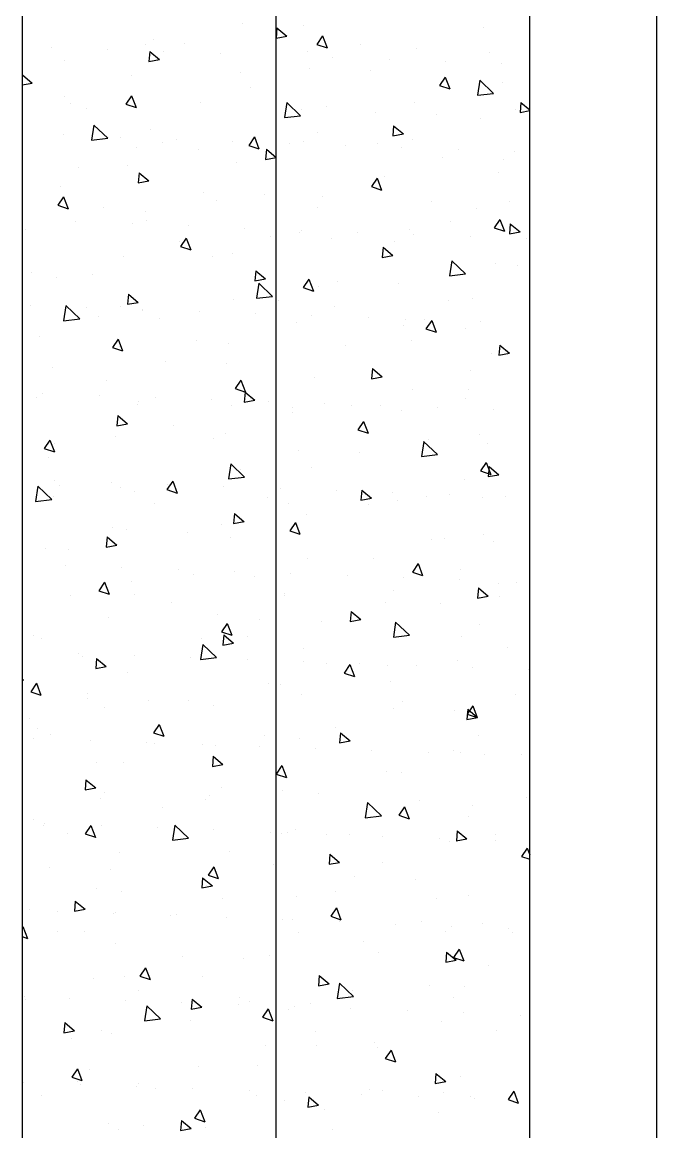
# Model space of a CAD drawing. Header units: millimetres. Extents: x 331487 to 517269, y 198509 to 399936.
# Drawn here: x 438084 to 438459, y 327392 to 328048 of the extents above; entities that cross this region are included whole.
import ezdxf

# ---------------------------------------------------------------- set-up
doc = ezdxf.new("R2010")
doc.units = ezdxf.units.MM
doc.header["$MEASUREMENT"] = 0
doc.layers.add('COLUMN', color=6, linetype='Continuous')
doc.layers.add('FOOTING', color=5, linetype='Continuous')

msp = doc.modelspace()

# ---------------------------------------------------------------- linework, layer by layer
at = {"layer": 'COLUMN'}
for p, q in [((438084.35, 329313.51), (438084.35, 326783.51)), ((438384.35, 326783.51), (438384.35, 329313.51))]:
    msp.add_line(p, q, dxfattribs=at)
at = {"layer": 'COLUMN', "color": 2, "linetype": 'Continuous'}
for p, q in [((438214.42, 328046.97), (438214.42, 328046.97)), ((438250.57, 328045.7), (438250.57, 328045.7)), ((438234.9, 328044.35), (438234.37, 328038.37)), ((438234.37, 328038.37), (438240.64, 328039.53)), ((438234.9, 328044.35), (438240.64, 328039.53)), ((438261.8, 328039.6), (438258.45, 328034.63)), ((438261.8, 328039.6), (438264.49, 328032.6)), ((438357.14, 328044.37), (438357.14, 328044.37)), ((438101.41, 328033.06), (438101.41, 328033.06)), ((438134.7, 328031.84), (438134.7, 328031.84)), ((438157.48, 328034.8), (438157.48, 328034.8)), ((438162.2, 328037.43), (438162.2, 328037.43)), ((438179.97, 328035.41), (438179.97, 328035.41)), ((438258.44, 328034.63), (438264.49, 328032.6)), ((438284.11, 328034.51), (438284.11, 328034.51)), ((438317.49, 328031.97), (438317.49, 328031.97)), ((438159.68, 328030.47), (438159.15, 328024.5)), ((438159.15, 328024.5), (438165.42, 328025.65)), ((438159.68, 328030.47), (438165.42, 328025.65)), ((438167.99, 328030.62), (438167.99, 328030.62)), ((438201.28, 328029.41), (438201.28, 328029.41)), ((438234.57, 328028.19), (438234.57, 328028.19)), ((438252.95, 328030.36), (438252.95, 328030.36)), ((438267.86, 328026.98), (438267.86, 328026.98)), ((438301.15, 328025.76), (438301.15, 328025.76)), ((438360.58, 328029.93), (438360.58, 328029.93)), ((438109.4, 328024.87), (438109.4, 328024.87)), ((438253.87, 328020.67), (438253.87, 328020.67)), ((438290.01, 328019.39), (438290.01, 328019.39)), ((438334.43, 328024.54), (438334.43, 328024.54)), ((438367.72, 328023.33), (438367.72, 328023.33)), ((438084.46, 328016.6), (438084.35, 328015.34)), ((438084.46, 328016.6), (438090.2, 328011.78)), ((438148.77, 328016.35), (438148.77, 328016.35)), ((438213.3, 328017.96), (438213.3, 328017.96)), ((438334.32, 328015.27), (438330.96, 328010.3)), ((438334.32, 328015.27), (438337, 328008.27)), ((438354.69, 328013.48), (438353.31, 328004.59)), ((438354.69, 328013.49), (438362.8, 328005.7)), ((438368.32, 328012.08), (438368.32, 328012.08)), ((438084.35, 328010.7), (438090.2, 328011.78)), ((438219.41, 328009.1), (438219.41, 328009.1)), ((438330.96, 328010.3), (438337, 328008.27)), ((438353.31, 328004.59), (438362.81, 328005.7)), ((438109.12, 328003.94), (438109.12, 328003.94)), ((438112.7, 327999.83), (438112.7, 327999.83)), ((438149.02, 328004.24), (438145.67, 327999.27)), ((438145.67, 327999.27), (438151.71, 327997.25)), ((438149.02, 328004.24), (438151.71, 327997.24)), ((438189.45, 328000.45), (438189.45, 328000.45)), ((438240.73, 328000.23), (438239.35, 327991.33)), ((438240.72, 328000.23), (438248.84, 327992.44)), ((438316.08, 328000.15), (438316.08, 328000.15)), ((438379.06, 328000.37), (438378.54, 327994.4)), ((438379.06, 328000.37), (438384.35, 327995.94)), ((438122.49, 327996.61), (438122.49, 327996.61)), ((438148.84, 327998.56), (438148.84, 327998.56)), ((438239.35, 327991.33), (438248.84, 327992.44)), ((438249.11, 327996.32), (438249.11, 327996.32)), ((438264.13, 327998.06), (438264.13, 327998.06)), ((438293.31, 327994.36), (438293.31, 327994.36)), ((438329.45, 327993.09), (438329.45, 327993.09)), ((438375.74, 327996.02), (438375.74, 327996.02)), ((438378.53, 327994.4), (438384.35, 327995.47)), ((438126.76, 327986.97), (438125.38, 327978.08)), ((438126.76, 327986.97), (438134.88, 327979.18)), ((438303.84, 327986.5), (438303.32, 327980.52)), ((438303.84, 327986.5), (438309.59, 327981.68)), ((438354.89, 327990.99), (438354.89, 327990.99)), ((438108.91, 327981.12), (438108.91, 327981.12)), ((438142.2, 327979.9), (438142.2, 327979.9)), ((438159.95, 327984.05), (438159.95, 327984.05)), ((438221.54, 327979.91), (438218.18, 327974.94)), ((438221.54, 327979.91), (438224.23, 327972.91)), ((438258.85, 327982.79), (438258.85, 327982.79)), ((438303.31, 327980.52), (438309.58, 327981.68)), ((438125.38, 327978.07), (438134.88, 327979.18)), ((438152.14, 327973.52), (438152.14, 327973.52)), ((438167.49, 327976.48), (438167.49, 327976.48)), ((438175.49, 327978.69), (438175.49, 327978.69)), ((438208.77, 327977.47), (438208.77, 327977.47)), ((438218.18, 327974.94), (438224.22, 327972.91)), ((438242.06, 327976.25), (438242.06, 327976.25)), ((438250.7, 327976.98), (438250.7, 327976.98)), ((438275.35, 327975.04), (438275.35, 327975.04)), ((438294.12, 327976.19), (438294.12, 327976.19)), ((438308.64, 327973.82), (438308.64, 327973.82)), ((438315.23, 327978.59), (438315.23, 327978.59)), ((438188.28, 327972.25), (438188.28, 327972.25)), ((438228.09, 327966.65), (438234.36, 327967.8)), ((438228.62, 327972.62), (438228.1, 327966.65)), ((438228.62, 327972.62), (438234.37, 327967.8)), ((438332.75, 327968.05), (438332.75, 327968.05)), ((438341.93, 327972.61), (438341.93, 327972.61)), ((438368.89, 327966.78), (438368.89, 327966.78)), ((438375.22, 327971.39), (438375.22, 327971.39)), ((438117.68, 327961.96), (438117.68, 327961.96)), ((438146.51, 327962.96), (438146.51, 327962.96)), ((438211.05, 327964.58), (438211.05, 327964.58)), ((438152.87, 327952.77), (438159.14, 327953.93)), ((438153.4, 327958.75), (438152.88, 327952.77)), ((438153.4, 327958.75), (438159.15, 327953.93)), ((438294.05, 327955.58), (438290.7, 327950.61)), ((438294.05, 327955.58), (438296.74, 327948.58)), ((438298.29, 327956.49), (438298.29, 327956.49)), ((438366.06, 327958.69), (438366.06, 327958.69)), ((438106.86, 327950.56), (438106.86, 327950.56)), ((438191.58, 327947.22), (438191.58, 327947.22)), ((438290.7, 327950.61), (438296.74, 327948.58)), ((438108.76, 327944.55), (438105.41, 327939.58)), ((438108.76, 327944.55), (438111.45, 327937.55)), ((438199.46, 327942.13), (438199.46, 327942.13)), ((438227.73, 327945.94), (438227.73, 327945.94)), ((438261.88, 327944.68), (438261.88, 327944.68)), ((438326.09, 327941.83), (438326.09, 327941.83)), ((438372.19, 327941.75), (438372.19, 327941.75)), ((438105.41, 327939.58), (438111.45, 327937.55)), ((438132.5, 327938.29), (438132.5, 327938.29)), ((438157.13, 327935.65), (438157.13, 327935.65)), ((438259.13, 327938), (438259.13, 327938)), ((438352.63, 327937.61), (438352.63, 327937.61)), ((438115.95, 327929.77), (438115.95, 327929.77)), ((438149.24, 327928.56), (438149.24, 327928.56)), ((438157.69, 327930.67), (438157.69, 327930.67)), ((438182.53, 327927.34), (438182.53, 327927.34)), ((438337.73, 327930.18), (438337.73, 327930.18)), ((438366.57, 327931.25), (438363.21, 327926.27)), ((438366.57, 327931.25), (438369.26, 327924.25)), ((438372.78, 327928.65), (438372.26, 327922.67)), ((438372.78, 327928.65), (438378.53, 327923.83)), ((438086.56, 327925.11), (438086.56, 327925.11)), ((438215.82, 327926.13), (438215.82, 327926.13)), ((438231.02, 327920.91), (438231.02, 327920.91)), ((438248.44, 327923.6), (438248.44, 327923.6)), ((438249.11, 327924.91), (438249.11, 327924.91)), ((438282.39, 327923.69), (438282.39, 327923.69)), ((438312.98, 327925.21), (438312.98, 327925.21)), ((438315.68, 327922.48), (438315.68, 327922.48)), ((438348.97, 327921.26), (438348.97, 327921.26)), ((438363.21, 327926.28), (438369.25, 327924.25)), ((438372.26, 327922.67), (438378.52, 327923.83)), ((438177.5, 327918.17), (438177.5, 327918.17)), ((438181.28, 327920.22), (438177.92, 327915.25)), ((438177.92, 327915.25), (438183.96, 327913.22)), ((438181.28, 327920.22), (438183.96, 327913.22)), ((438267.17, 327919.64), (438267.17, 327919.64)), ((438297.57, 327914.77), (438297.04, 327908.79)), ((438297.57, 327914.77), (438303.31, 327909.95)), ((438304.13, 327917.87), (438304.13, 327917.87)), ((438382.26, 327920.05), (438382.26, 327920.05)), ((438144.26, 327909.58), (438144.26, 327909.58)), ((438196.57, 327909.34), (438196.57, 327909.34)), ((438208.79, 327911.19), (438208.79, 327911.19)), ((438297.04, 327908.8), (438303.3, 327909.95)), ((438222.35, 327900.9), (438221.82, 327894.92)), ((438222.35, 327900.9), (438228.09, 327896.08)), ((438338.14, 327906.76), (438336.76, 327897.87)), ((438338.13, 327906.76), (438346.25, 327898.98)), ((438363.81, 327905.31), (438363.81, 327905.31)), ((438377.18, 327903.87), (438377.18, 327903.87)), ((438089.85, 327900.08), (438089.85, 327900.08)), ((438104.6, 327897.18), (438104.6, 327897.18)), ((438126, 327898.8), (438126, 327898.8)), ((438221.82, 327894.92), (438228.09, 327896.08)), ((438253.79, 327895.89), (438250.44, 327890.92)), ((438253.79, 327895.89), (438256.48, 327888.89)), ((438270.46, 327894.6), (438270.46, 327894.6)), ((438336.76, 327897.87), (438346.26, 327898.97)), ((438224.17, 327893.5), (438222.8, 327884.61)), ((438224.17, 327893.51), (438232.29, 327885.72)), ((438250.44, 327890.92), (438256.48, 327888.89)), ((438259.62, 327891.3), (438259.62, 327891.3)), ((438306.61, 327893.33), (438306.61, 327893.33)), ((438147.13, 327887.02), (438146.6, 327881.04)), ((438146.6, 327881.05), (438152.87, 327882.2)), ((438147.13, 327887.02), (438152.87, 327882.2)), ((438209.47, 327883.81), (438209.47, 327883.81)), ((438222.8, 327884.61), (438232.29, 327885.71)), ((438236.01, 327883.04), (438236.01, 327883.04)), ((438336.1, 327883.51), (438336.1, 327883.51)), ((438350.37, 327884.23), (438350.37, 327884.23)), ((438089.06, 327880.48), (438089.06, 327880.48)), ((438110.21, 327880.24), (438108.83, 327871.35)), ((438110.21, 327880.25), (438118.32, 327872.46)), ((438122.35, 327879.26), (438122.35, 327879.26)), ((438142.51, 327879.97), (438142.51, 327879.97)), ((438155.44, 327877.29), (438155.44, 327877.29)), ((438155.64, 327878.05), (438155.64, 327878.05)), ((438188.93, 327876.83), (438188.93, 327876.83)), ((438222.22, 327875.62), (438222.22, 327875.62)), ((438255.51, 327874.4), (438255.51, 327874.4)), ((438269.14, 327879.68), (438269.14, 327879.68)), ((438108.83, 327871.35), (438118.33, 327872.46)), ((438129.29, 327873.77), (438129.29, 327873.77)), ((438165.44, 327872.5), (438165.44, 327872.5)), ((438246.19, 327870.21), (438246.19, 327870.21)), ((438288.8, 327873.18), (438288.8, 327873.18)), ((438309.9, 327868.3), (438309.9, 327868.3)), ((438310.72, 327871.83), (438310.72, 327871.83)), ((438322.09, 327871.97), (438322.09, 327871.97)), ((438326.31, 327871.56), (438322.95, 327866.58)), ((438326.31, 327871.56), (438328.99, 327864.56)), ((438355.38, 327870.75), (438355.38, 327870.75)), ((438094.84, 327862.2), (438094.84, 327862.2)), ((438322.95, 327866.59), (438328.99, 327864.56)), ((438346.05, 327867.02), (438346.05, 327867.02)), ((438141.01, 327860.53), (438137.66, 327855.56)), ((438137.66, 327855.56), (438143.7, 327853.53)), ((438141.01, 327860.53), (438143.7, 327853.53)), ((438142, 327856.2), (438142, 327856.2)), ((438187.51, 327859.85), (438187.51, 327859.85)), ((438206.53, 327857.81), (438206.53, 327857.81)), ((438275.45, 327856.73), (438275.45, 327856.73)), ((438314.14, 327859.55), (438314.14, 327859.55)), ((438366.51, 327856.92), (438365.99, 327850.94)), ((438366.51, 327856.92), (438372.25, 327852.1)), ((438361.55, 327851.93), (438361.55, 327851.93)), ((438365.98, 327850.95), (438372.25, 327852.1)), ((438102.35, 327843.8), (438102.35, 327843.8)), ((438168.74, 327847.46), (438168.74, 327847.46)), ((438204.88, 327846.19), (438204.88, 327846.19)), ((438291.29, 327843.05), (438290.77, 327837.07)), ((438291.29, 327843.05), (438297.04, 327838.23)), ((438349.34, 327841.99), (438349.34, 327841.99)), ((438134.28, 327835.9), (438134.28, 327835.9)), ((438213.53, 327836.2), (438210.17, 327831.23)), ((438213.53, 327836.2), (438216.22, 327829.2)), ((438257.37, 327837.92), (438257.37, 327837.92)), ((438290.76, 327837.07), (438297.03, 327838.23)), ((438096.56, 327828.54), (438096.56, 327828.54)), ((438210.17, 327831.23), (438216.22, 327829.2)), ((438216.07, 327829.17), (438215.55, 327823.19)), ((438216.07, 327829.17), (438221.82, 327824.35)), ((438314.89, 327830.42), (438314.89, 327830.42)), ((438348.12, 327830.85), (438348.12, 327830.85)), ((438092.85, 327825.78), (438092.85, 327825.78)), ((438129.85, 327827.32), (438129.85, 327827.32)), ((438153.18, 327823.9), (438153.18, 327823.9)), ((438163.14, 327826.11), (438163.14, 327826.11)), ((438196.43, 327824.89), (438196.43, 327824.89)), ((438215.54, 327823.2), (438221.81, 327824.35)), ((438219.48, 327825.49), (438219.48, 327825.49)), ((438229.72, 327823.68), (438229.72, 327823.68)), ((438263, 327822.46), (438263, 327822.46)), ((438346.11, 327825.19), (438346.11, 327825.19)), ((438152.52, 327821.66), (438152.52, 327821.66)), ((438208.18, 327821.16), (438208.18, 327821.16)), ((438243.93, 327816.83), (438243.93, 327816.83)), ((438244.32, 327819.88), (438244.32, 327819.88)), ((438279.15, 327821.36), (438279.15, 327821.36)), ((438296.29, 327821.24), (438296.29, 327821.24)), ((438308.47, 327818.44), (438308.47, 327818.44)), ((438329.58, 327820.03), (438329.58, 327820.03)), ((438362.87, 327818.81), (438362.87, 327818.81)), ((438140.32, 327809.32), (438146.59, 327810.48)), ((438140.85, 327815.3), (438140.33, 327809.32)), ((438140.85, 327815.3), (438146.6, 327810.47)), ((438173.72, 327809.59), (438173.72, 327809.59)), ((438286.04, 327811.87), (438282.69, 327806.89)), ((438286.04, 327811.87), (438288.73, 327804.87)), ((438139.75, 327802.82), (438139.75, 327802.82)), ((438204.28, 327804.43), (438204.28, 327804.43)), ((438282.69, 327806.9), (438288.73, 327804.87)), ((438354.33, 327804.12), (438354.33, 327804.12)), ((438100.75, 327800.84), (438097.4, 327795.87)), ((438097.4, 327795.87), (438103.44, 327793.84)), ((438100.75, 327800.84), (438103.44, 327793.84)), ((438103.15, 327799.05), (438103.15, 327799.05)), ((438197.52, 327801.53), (438197.52, 327801.53)), ((438321.59, 327800.04), (438320.21, 327791.14)), ((438321.58, 327800.04), (438329.7, 327792.25)), ((438324.15, 327801.23), (438324.15, 327801.23)), ((438359.3, 327798.55), (438359.3, 327798.55)), ((438100.09, 327790.42), (438100.09, 327790.42)), ((438247.62, 327794.85), (438247.62, 327794.85)), ((438283.76, 327793.58), (438283.76, 327793.58)), ((438320.21, 327791.14), (438329.7, 327792.25)), ((438207.62, 327786.78), (438206.24, 327777.88)), ((438207.62, 327786.78), (438215.74, 327778.99)), ((438213.16, 327783.28), (438213.16, 327783.28)), ((438255.11, 327784.53), (438255.11, 327784.53)), ((438358.56, 327787.54), (438355.2, 327782.56)), ((438355.2, 327782.57), (438361.25, 327780.54)), ((438358.56, 327787.54), (438361.25, 327780.53)), ((438360.23, 327785.19), (438359.71, 327779.22)), ((438360.23, 327785.2), (438365.98, 327780.37)), ((438103.6, 327777.2), (438103.6, 327777.2)), ((438173.27, 327776.51), (438169.91, 327771.53)), ((438173.27, 327776.51), (438175.96, 327769.51)), ((438206.24, 327777.88), (438215.74, 327778.99)), ((438345.86, 327777.46), (438345.86, 327777.46)), ((438359.71, 327779.22), (438365.97, 327780.38)), ((438093.66, 327773.52), (438092.28, 327764.63)), ((438093.66, 327773.52), (438101.77, 327765.74)), ((438106.45, 327774.01), (438106.45, 327774.01)), ((438136.89, 327775.98), (438136.89, 327775.98)), ((438142.59, 327772.74), (438142.59, 327772.74)), ((438150.92, 327770.52), (438150.92, 327770.52)), ((438169.91, 327771.54), (438175.95, 327769.51)), ((438170.18, 327774.77), (438170.18, 327774.77)), ((438203.47, 327773.55), (438203.47, 327773.55)), ((438236.76, 327772.33), (438236.76, 327772.33)), ((438270.05, 327771.12), (438270.05, 327771.12)), ((438285.01, 327771.32), (438284.49, 327765.34)), ((438285.01, 327771.32), (438290.76, 327766.5)), ((438303.34, 327769.9), (438303.34, 327769.9)), ((438092.28, 327764.63), (438101.78, 327765.73)), ((438102.86, 327767.47), (438102.86, 327767.47)), ((438162.53, 327763.34), (438162.53, 327763.34)), ((438229.49, 327767.17), (438229.49, 327767.17)), ((438241.68, 327763.45), (438241.68, 327763.45)), ((438284.49, 327765.34), (438290.75, 327766.5)), ((438287.06, 327768.54), (438287.06, 327768.54)), ((438289.16, 327763.04), (438289.16, 327763.04)), ((438306.21, 327765.06), (438306.21, 327765.06)), ((438323.2, 327767.27), (438323.2, 327767.27)), ((438336.62, 327768.69), (438336.62, 327768.69)), ((438356.12, 327766.88), (438356.12, 327766.88)), ((438369.91, 327767.47), (438369.91, 327767.47)), ((438209.8, 327757.44), (438209.27, 327751.47)), ((438209.8, 327757.44), (438215.54, 327752.62)), ((438252.6, 327756.98), (438252.6, 327756.98)), ((438202.02, 327751.05), (438202.02, 327751.05)), ((438209.27, 327751.47), (438215.54, 327752.63)), ((438245.78, 327752.18), (438242.43, 327747.2)), ((438245.78, 327752.18), (438248.47, 327745.18)), ((438134.58, 327743.57), (438134.05, 327737.59)), ((438134.58, 327743.57), (438140.32, 327738.75)), ((438137.49, 327749.44), (438137.49, 327749.44)), ((438145.89, 327747.71), (438145.89, 327747.71)), ((438182.04, 327746.43), (438182.04, 327746.43)), ((438207.53, 327743.21), (438207.53, 327743.21)), ((438242.43, 327747.21), (438248.47, 327745.18)), ((438357.04, 327745.17), (438357.04, 327745.17)), ((438097.84, 327737.03), (438097.84, 327737.03)), ((438134.05, 327737.59), (438140.32, 327738.75)), ((438326.5, 327742.23), (438326.5, 327742.23)), ((438334.16, 327742.91), (438334.16, 327742.91)), ((438362.65, 327740.96), (438362.65, 327740.96)), ((438111.44, 327736.14), (438111.44, 327736.14)), ((438252.85, 327731.15), (438252.85, 327731.15)), ((438292.04, 327730.67), (438292.04, 327730.67)), ((438110, 327726.69), (438110, 327726.69)), ((438143.29, 327725.47), (438143.29, 327725.47)), ((438176.58, 327724.25), (438176.58, 327724.25)), ((438318.3, 327727.85), (438314.94, 327722.87)), ((438318.3, 327727.85), (438320.99, 327720.84)), ((438343.61, 327724.08), (438343.61, 327724.08)), ((438148.67, 327717.14), (438148.67, 327717.14)), ((438185.33, 327721.4), (438185.33, 327721.4)), ((438209.87, 327723.04), (438209.87, 327723.04)), ((438221.48, 327720.13), (438221.48, 327720.13)), ((438243.16, 327721.82), (438243.16, 327721.82)), ((438276.45, 327720.61), (438276.45, 327720.61)), ((438309.74, 327719.39), (438309.74, 327719.39)), ((438314.94, 327722.87), (438320.98, 327720.85)), ((438343.03, 327718.17), (438343.03, 327718.17)), ((438133.01, 327716.82), (438129.65, 327711.84)), ((438129.65, 327711.85), (438135.69, 327709.82)), ((438133.01, 327716.82), (438135.69, 327709.82)), ((438303.95, 327711.68), (438303.95, 327711.68)), ((438353.96, 327713.47), (438353.44, 327707.49)), ((438353.96, 327713.47), (438359.7, 327708.65)), ((438365.94, 327715.93), (438365.94, 327715.93)), ((438376.32, 327716.96), (438376.32, 327716.96)), ((438112.87, 327709.15), (438112.87, 327709.15)), ((438150.88, 327709.83), (438150.88, 327709.83)), ((438172.54, 327705.02), (438172.54, 327705.02)), ((438239.42, 327710.07), (438239.42, 327710.07)), ((438239.5, 327708.85), (438239.5, 327708.85)), ((438299.17, 327704.72), (438299.17, 327704.72)), ((438331.49, 327704.36), (438331.49, 327704.36)), ((438353.43, 327707.49), (438359.7, 327708.65)), ((438366.13, 327708.56), (438366.13, 327708.56)), ((438199.77, 327697.67), (438199.77, 327697.67)), ((438278.74, 327699.59), (438278.22, 327693.62)), ((438278.74, 327699.59), (438284.48, 327694.77)), ((438135.24, 327696.05), (438135.24, 327696.05)), ((438205.52, 327692.49), (438202.17, 327687.51)), ((438205.52, 327692.49), (438208.21, 327685.48)), ((438224.77, 327695.09), (438224.77, 327695.09)), ((438260.92, 327693.82), (438260.92, 327693.82)), ((438278.21, 327693.62), (438284.48, 327694.77)), ((438305.03, 327693.31), (438303.66, 327684.42)), ((438305.03, 327693.32), (438313.15, 327685.53)), ((438354.78, 327691.78), (438354.78, 327691.78)), ((438090.92, 327685.19), (438090.92, 327685.19)), ((438202.16, 327687.52), (438208.21, 327685.49)), ((438203.52, 327685.72), (438203, 327679.74)), ((438203.52, 327685.72), (438209.27, 327680.9)), ((438217.54, 327684.89), (438217.54, 327684.89)), ((438303.66, 327684.42), (438313.15, 327685.52)), ((438344.17, 327684.6), (438344.17, 327684.6)), ((438095.58, 327683.65), (438095.58, 327683.65)), ((438191.07, 327680.05), (438189.69, 327671.16)), ((438190.32, 327683.53), (438190.32, 327683.53)), ((438191.07, 327680.06), (438199.18, 327672.27)), ((438202.99, 327679.74), (438209.26, 327680.9)), ((438250.6, 327677.77), (438250.6, 327677.77)), ((438370.93, 327678.05), (438370.93, 327678.05)), ((438117.5, 327674.75), (438117.5, 327674.75)), ((438119.75, 327672.99), (438119.75, 327672.99)), ((438128.3, 327671.84), (438127.78, 327665.87)), ((438128.3, 327671.84), (438134.05, 327667.02)), ((438150.79, 327673.53), (438150.79, 327673.53)), ((438184.08, 327672.32), (438184.08, 327672.32)), ((438189.69, 327671.16), (438199.19, 327672.27)), ((438217.37, 327671.1), (438217.37, 327671.1)), ((438127.77, 327665.87), (438134.04, 327667.02)), ((438250.66, 327669.88), (438250.66, 327669.88)), ((438264.21, 327668.79), (438264.21, 327668.79)), ((438278.04, 327668.15), (438274.68, 327663.18)), ((438278.04, 327668.16), (438280.72, 327661.15)), ((438283.95, 327668.67), (438283.95, 327668.67)), ((438300.36, 327667.51), (438300.36, 327667.51)), ((438317.23, 327667.45), (438317.23, 327667.45)), ((438341.35, 327670.7), (438341.35, 327670.7)), ((438350.52, 327666.24), (438350.52, 327666.24)), ((438383.81, 327665.02), (438383.81, 327665.02)), ((438084.35, 327659.85), (438085.22, 327659.01)), ((438084.35, 327658.91), (438085.22, 327659.01)), ((438146.41, 327663.76), (438146.41, 327663.76)), ((438274.68, 327663.18), (438280.72, 327661.16)), ((438301.7, 327658.3), (438301.7, 327658.3)), ((438092.74, 327657.13), (438089.39, 327652.15)), ((438089.39, 327652.16), (438095.43, 327650.13)), ((438092.74, 327657.13), (438095.43, 327650.13)), ((438229.76, 327657.22), (438229.76, 327657.22)), ((438237.17, 327656.69), (438237.17, 327656.69)), ((438122.88, 327650.83), (438122.88, 327650.83)), ((438123.05, 327647.95), (438123.05, 327647.95)), ((438159.19, 327646.68), (438159.19, 327646.68)), ((438182.55, 327646.7), (438182.55, 327646.7)), ((438249.51, 327650.53), (438249.51, 327650.53)), ((438309.18, 327646.41), (438309.18, 327646.41)), ((438376.14, 327650.24), (438376.14, 327650.24)), ((438132.98, 327642.67), (438132.98, 327642.67)), ((438197.51, 327644.28), (438197.51, 327644.28)), ((438303.66, 327642.48), (438303.66, 327642.48)), ((438339.8, 327641.21), (438339.8, 327641.21)), ((438347.68, 327641.74), (438347.16, 327635.77)), ((438347.19, 327638.85), (438353.24, 327636.82)), ((438350.55, 327643.82), (438347.2, 327638.85)), ((438347.68, 327641.74), (438353.43, 327636.92)), ((438350.55, 327643.82), (438353.24, 327636.82)), ((438352.53, 327638.4), (438352.53, 327638.4)), ((438088.59, 327636.39), (438088.59, 327636.39)), ((438165.26, 327632.8), (438161.9, 327627.82)), ((438165.26, 327632.8), (438167.95, 327625.79)), ((438347.15, 327635.77), (438353.42, 327636.92)), ((438093.33, 327630.27), (438093.33, 327630.27)), ((438100.93, 327626.87), (438100.93, 327626.87)), ((438161.9, 327627.82), (438167.95, 327625.8)), ((438227.55, 327626.57), (438227.55, 327626.57)), ((438269.2, 327630.91), (438269.2, 327630.91)), ((438272.46, 327627.87), (438271.94, 327621.89)), ((438272.46, 327627.87), (438278.21, 327623.05)), ((438354.18, 327626.28), (438354.18, 327626.28)), ((438091.25, 327624.62), (438091.25, 327624.62)), ((438124.54, 327623.4), (438124.54, 327623.4)), ((438157.83, 327622.19), (438157.83, 327622.19)), ((438162.49, 327621.65), (438162.49, 327621.65)), ((438191.12, 327620.97), (438191.12, 327620.97)), ((438198.63, 327620.37), (438198.63, 327620.37)), ((438224.41, 327619.76), (438224.41, 327619.76)), ((438248.34, 327624.39), (438248.34, 327624.39)), ((438271.94, 327621.89), (438278.2, 327623.05)), ((438197.24, 327613.99), (438196.72, 327608.02)), ((438197.24, 327613.99), (438202.99, 327609.17)), ((438257.7, 327618.54), (438257.7, 327618.54)), ((438290.99, 327617.32), (438290.99, 327617.32)), ((438324.28, 327616.11), (438324.28, 327616.11)), ((438339.1, 327617.32), (438339.1, 327617.32)), ((438343.1, 327616.17), (438343.1, 327616.17)), ((438357.56, 327614.89), (438357.56, 327614.89)), ((438379.24, 327614.9), (438379.24, 327614.9)), ((438128.03, 327610.08), (438128.03, 327610.08)), ((438144.16, 327610.37), (438144.16, 327610.37)), ((438196.72, 327608.02), (438202.98, 327609.17)), ((438237.77, 327608.46), (438234.42, 327603.49)), ((438237.77, 327608.46), (438240.46, 327601.46)), ((438122.03, 327600.12), (438121.5, 327594.14)), ((438122.03, 327600.12), (438127.77, 327595.3)), ((438234.42, 327603.49), (438240.46, 327601.47)), ((438234.91, 327603.3), (438234.91, 327603.3)), ((438299.44, 327604.91), (438299.44, 327604.91)), ((438308.64, 327604.61), (438308.64, 327604.61)), ((438121.5, 327594.14), (438127.77, 327595.3)), ((438132.89, 327592.51), (438132.89, 327592.51)), ((438201.93, 327595.34), (438201.93, 327595.34)), ((438238.07, 327594.07), (438238.07, 327594.07)), ((438130.73, 327589.29), (438130.73, 327589.29)), ((438192.56, 327588.38), (438192.56, 327588.38)), ((438195.26, 327590.9), (438195.26, 327590.9)), ((438259.52, 327592.22), (438259.52, 327592.22)), ((438288.48, 327586.59), (438287.1, 327577.69)), ((438288.48, 327586.59), (438296.6, 327578.8)), ((438319.19, 327588.09), (438319.19, 327588.09)), ((438382.54, 327589.87), (438382.54, 327589.87)), ((438167.47, 327583.77), (438167.47, 327583.77)), ((438310.29, 327584.13), (438306.93, 327579.16)), ((438310.29, 327584.13), (438312.98, 327577.13)), ((438350.27, 327585.02), (438350.27, 327585.02)), ((438091.07, 327576.89), (438091.07, 327576.89)), ((438096.91, 327573.23), (438096.91, 327573.23)), ((438097.65, 327574.11), (438097.65, 327574.11)), ((438125, 327573.1), (438121.64, 327568.13)), ((438125, 327573.11), (438127.69, 327566.1)), ((438130.94, 327572.89), (438130.94, 327572.89)), ((438174.52, 327573.33), (438173.14, 327564.44)), ((438174.52, 327573.33), (438182.63, 327565.55)), ((438287.1, 327577.69), (438296.6, 327578.8)), ((438306.93, 327579.16), (438312.98, 327577.13)), ((438348.08, 327578.3), (438348.08, 327578.3)), ((438110.94, 327568.55), (438110.94, 327568.55)), ((438121.64, 327568.13), (438127.68, 327566.11)), ((438164.23, 327571.68), (438164.23, 327571.68)), ((438197.52, 327570.46), (438197.52, 327570.46)), ((438230.81, 327569.25), (438230.81, 327569.25)), ((438237.57, 327568.25), (438237.57, 327568.25)), ((438241.37, 327569.03), (438241.37, 327569.03)), ((438246.09, 327571.01), (438246.09, 327571.01)), ((438264.1, 327568.03), (438264.1, 327568.03)), ((438277.51, 327567.76), (438277.51, 327567.76)), ((438297.39, 327566.81), (438297.39, 327566.81)), ((438341.41, 327570.02), (438340.89, 327564.04)), ((438341.41, 327570.02), (438347.15, 327565.2)), ((438364.19, 327567.96), (438364.19, 327567.96)), ((438173.14, 327564.44), (438182.64, 327565.54)), ((438330.68, 327565.6), (438330.68, 327565.6)), ((438336.84, 327563.93), (438336.84, 327563.93)), ((438340.88, 327564.04), (438347.15, 327565.2)), ((438363.97, 327564.38), (438363.97, 327564.38)), ((438382.8, 327559.8), (438379.45, 327554.83)), ((438382.8, 327559.8), (438384.35, 327555.78)), ((438141.9, 327556.99), (438141.9, 327556.99)), ((438206.91, 327557.47), (438206.91, 327557.47)), ((438266.19, 327556.14), (438265.67, 327550.16)), ((438266.19, 327556.14), (438271.93, 327551.32)), ((438379.45, 327554.83), (438384.35, 327553.19)), ((438100.2, 327548.2), (438100.2, 327548.2)), ((438136.35, 327546.92), (438136.35, 327546.92)), ((438197.51, 327548.77), (438194.16, 327543.8)), ((438197.51, 327548.77), (438200.2, 327541.77)), ((438232.66, 327549.92), (438232.66, 327549.92)), ((438265.66, 327550.17), (438271.93, 327551.32)), ((438297.19, 327551.53), (438297.19, 327551.53)), ((438190.97, 327542.27), (438190.45, 327536.29)), ((438190.97, 327542.27), (438196.72, 327537.45)), ((438194.16, 327543.8), (438200.2, 327541.77)), ((438280.81, 327542.72), (438280.81, 327542.72)), ((438316.96, 327541.45), (438316.96, 327541.45)), ((438128.47, 327535.91), (438128.47, 327535.91)), ((438142.9, 327534.19), (438142.9, 327534.19)), ((438190.44, 327536.29), (438196.71, 327537.45)), ((438193, 327537.52), (438193, 327537.52)), ((438269.53, 327533.9), (438269.53, 327533.9)), ((438115.75, 327528.39), (438115.23, 327522.41)), ((438115.75, 327528.39), (438121.5, 327523.57)), ((438202.57, 327530.06), (438202.57, 327530.06)), ((438246.36, 327531.16), (438246.36, 327531.16)), ((438329.2, 327529.77), (438329.2, 327529.77)), ((438348.02, 327531.64), (438348.02, 327531.64)), ((438088.82, 327523.5), (438088.82, 327523.5)), ((438105.15, 327522.17), (438105.15, 327522.17)), ((438115.22, 327522.42), (438121.49, 327523.57)), ((438138.44, 327520.95), (438138.44, 327520.95)), ((438139.64, 327521.89), (438139.64, 327521.89)), ((438175.79, 327520.62), (438175.79, 327520.62)), ((438270.03, 327524.44), (438266.67, 327519.47)), ((438270.03, 327524.44), (438272.72, 327517.44)), ((438171.73, 327519.74), (438171.73, 327519.74)), ((438205.02, 327518.52), (438205.02, 327518.52)), ((438238.31, 327517.31), (438238.31, 327517.31)), ((438243.83, 327517.62), (438243.83, 327517.62)), ((438266.67, 327519.47), (438272.71, 327517.44)), ((438271.6, 327516.09), (438271.6, 327516.09)), ((438304.89, 327514.87), (438304.89, 327514.87)), ((438320.25, 327516.42), (438320.25, 327516.42)), ((438356.4, 327515.14), (438356.4, 327515.14)), ((438084.74, 327513.41), (438084.35, 327512.84)), ((438084.35, 327507.45), (438087.42, 327506.42)), ((438084.74, 327513.41), (438087.42, 327506.41)), ((438105.19, 327510.32), (438105.19, 327510.32)), ((438120.95, 327510.23), (438120.95, 327510.23)), ((438247.58, 327509.94), (438247.58, 327509.94)), ((438334.59, 327510.55), (438334.59, 327510.55)), ((438338.18, 327513.66), (438338.18, 327513.66)), ((438371.46, 327512.44), (438371.46, 327512.44)), ((438374.2, 327509.64), (438374.2, 327509.64)), ((438139.65, 327503.61), (438139.65, 327503.61)), ((438285.8, 327504.85), (438285.8, 327504.85)), ((438179.08, 327495.58), (438179.08, 327495.58)), ((438215.23, 327494.31), (438215.23, 327494.31)), ((438230.4, 327496.54), (438230.4, 327496.54)), ((438294.93, 327498.15), (438294.93, 327498.15)), ((438335.13, 327498.29), (438334.61, 327492.31)), ((438335.13, 327498.29), (438340.88, 327493.47)), ((438342.54, 327500.11), (438339.19, 327495.14)), ((438339.19, 327495.14), (438345.23, 327493.11)), ((438342.54, 327500.11), (438345.23, 327493.11)), ((438157.25, 327489.08), (438153.9, 327484.11)), ((438157.25, 327489.08), (438159.94, 327482.08)), ((438334.6, 327492.32), (438340.87, 327493.47)), ((438359.69, 327490.11), (438359.69, 327490.11)), ((438126.21, 327482.52), (438126.21, 327482.52)), ((438144.63, 327484.02), (438144.63, 327484.02)), ((438153.89, 327484.11), (438159.94, 327482.08)), ((438190.75, 327484.14), (438190.75, 327484.14)), ((438259.91, 327484.42), (438259.39, 327478.44)), ((438259.91, 327484.42), (438265.66, 327479.6)), ((438152.91, 327475.87), (438152.91, 327475.87)), ((438259.39, 327478.44), (438265.65, 327479.6)), ((438271.93, 327479.86), (438270.55, 327470.97)), ((438271.93, 327479.87), (438280.04, 327472.08)), ((438279.54, 327475.58), (438279.54, 327475.58)), ((438325.24, 327478.54), (438325.24, 327478.54)), ((438345.76, 327478.25), (438345.76, 327478.25)), ((438085.95, 327472.04), (438085.95, 327472.04)), ((438086.56, 327470.12), (438086.56, 327470.12)), ((438112.19, 327470.83), (438112.19, 327470.83)), ((438145.48, 327469.61), (438145.48, 327469.61)), ((438178.77, 327468.4), (438178.77, 327468.4)), ((438184.69, 327470.54), (438184.17, 327464.56)), ((438184.69, 327470.54), (438190.44, 327465.72)), ((438212.58, 327471.74), (438212.58, 327471.74)), ((438218.52, 327469.28), (438218.52, 327469.28)), ((438254.67, 327468), (438254.67, 327468)), ((438270.55, 327470.97), (438280.05, 327472.07)), ((438339.21, 327471.45), (438339.21, 327471.45)), ((438157.97, 327466.61), (438156.59, 327457.71)), ((438157.96, 327466.61), (438166.08, 327458.82)), ((438184.17, 327464.57), (438190.43, 327465.72)), ((438212.06, 327467.18), (438212.06, 327467.18)), ((438229.77, 327464.75), (438226.41, 327459.78)), ((438229.77, 327464.75), (438232.45, 327457.75)), ((438241.58, 327464.24), (438241.58, 327464.24)), ((438245.35, 327465.96), (438245.35, 327465.96)), ((438278.64, 327464.75), (438278.64, 327464.75)), ((438311.93, 327463.53), (438311.93, 327463.53)), ((438345.22, 327462.32), (438345.22, 327462.32)), ((438109.48, 327456.67), (438108.95, 327450.69)), ((438109.48, 327456.67), (438115.22, 327451.84)), ((438156.59, 327457.71), (438166.08, 327458.82)), ((438184.07, 327457.71), (438184.07, 327457.71)), ((438226.41, 327459.78), (438232.45, 327457.75)), ((438332.33, 327457.17), (438332.33, 327457.17)), ((438378.51, 327461.1), (438378.51, 327461.1)), ((438108.95, 327450.69), (438115.21, 327451.85)), ((438130.96, 327451.91), (438130.96, 327451.91)), ((438137.39, 327450.23), (438137.39, 327450.23)), ((438257.59, 327451.62), (438257.59, 327451.62)), ((438364.68, 327452.24), (438364.68, 327452.24)), ((438384.22, 327451.32), (438384.22, 327451.32)), ((438113.5, 327447.17), (438113.5, 327447.17)), ((438228.14, 327443.16), (438228.14, 327443.16)), ((438257.97, 327442.97), (438257.97, 327442.97)), ((438292.68, 327444.77), (438292.68, 327444.77)), ((438294.11, 327441.7), (438294.11, 327441.7)), ((438298.92, 327435.45), (438304.97, 327433.42)), ((438302.28, 327440.42), (438298.93, 327435.45)), ((438302.28, 327440.42), (438304.97, 327433.42)), ((438116.99, 327429.39), (438113.63, 327424.42)), ((438116.99, 327429.39), (438119.68, 327422.39)), ((438123.96, 327429.14), (438123.96, 327429.14)), ((438188.49, 327430.75), (438188.49, 327430.75)), ((438223.51, 327431.4), (438223.51, 327431.4)), ((438113.63, 327424.42), (438119.67, 327422.39)), ((438116.8, 327422.13), (438116.8, 327422.13)), ((438328.86, 327426.56), (438328.33, 327420.59)), ((438328.86, 327426.57), (438334.6, 327421.74)), ((438343.51, 327424.87), (438343.51, 327424.87)), ((438085.3, 327421.53), (438085.3, 327421.53)), ((438118.59, 327420.32), (438118.59, 327420.32)), ((438151.88, 327419.1), (438151.88, 327419.1)), ((438152.94, 327420.86), (438152.94, 327420.86)), ((438162.92, 327417.55), (438162.92, 327417.55)), ((438185.17, 327417.88), (438185.17, 327417.88)), ((438218.46, 327416.67), (438218.46, 327416.67)), ((438251.75, 327415.45), (438251.75, 327415.45)), ((438289.55, 327417.26), (438289.55, 327417.26)), ((438297.41, 327416.66), (438297.41, 327416.66)), ((438328.33, 327420.59), (438334.6, 327421.75)), ((438374.8, 327416.09), (438371.44, 327411.11)), ((438374.8, 327416.09), (438377.48, 327409.09)), ((438095.96, 327413.72), (438095.96, 327413.72)), ((438222.59, 327413.43), (438222.59, 327413.43)), ((438239.32, 327410.86), (438239.32, 327410.86)), ((438253.64, 327412.69), (438253.12, 327406.71)), ((438253.64, 327412.69), (438259.38, 327407.87)), ((438285.04, 327414.24), (438285.04, 327414.24)), ((438318.33, 327413.02), (438318.33, 327413.02)), ((438333.55, 327415.39), (438333.55, 327415.39)), ((438349.22, 327413.13), (438349.22, 327413.13)), ((438351.62, 327411.8), (438351.62, 327411.8)), ((438371.44, 327411.12), (438377.48, 327409.09)), ((438189.5, 327405.06), (438186.15, 327400.09)), ((438189.5, 327405.06), (438192.19, 327398.06)), ((438253.11, 327406.71), (438259.38, 327407.87)), ((438262.95, 327405.1), (438262.95, 327405.1)), ((438330.08, 327403.79), (438330.08, 327403.79)), ((438135.14, 327396.85), (438135.14, 327396.85)), ((438156.24, 327395.83), (438156.24, 327395.83)), ((438178.42, 327398.81), (438177.9, 327392.84)), ((438178.42, 327398.81), (438184.16, 327393.99)), ((438186.15, 327400.09), (438192.19, 327398.06)), ((438140.97, 327393.59), (438140.97, 327393.59)), ((438177.89, 327392.84), (438184.16, 327394)), ((438192.38, 327394.55), (438192.38, 327394.55)), ((438267.6, 327393.3), (438267.6, 327393.3))]:
    msp.add_line(p, q, dxfattribs=at)
at = {"layer": 'FOOTING'}
for p, q in [((438459.35, 326708.51), (438459.35, 329388.51)), ((438234.35, 326783.51), (438234.35, 329313.51)), ((438234.35, 326783.51), (438234.35, 329313.51))]:
    msp.add_line(p, q, dxfattribs=at)

doc.saveas('drawing.dxf')
